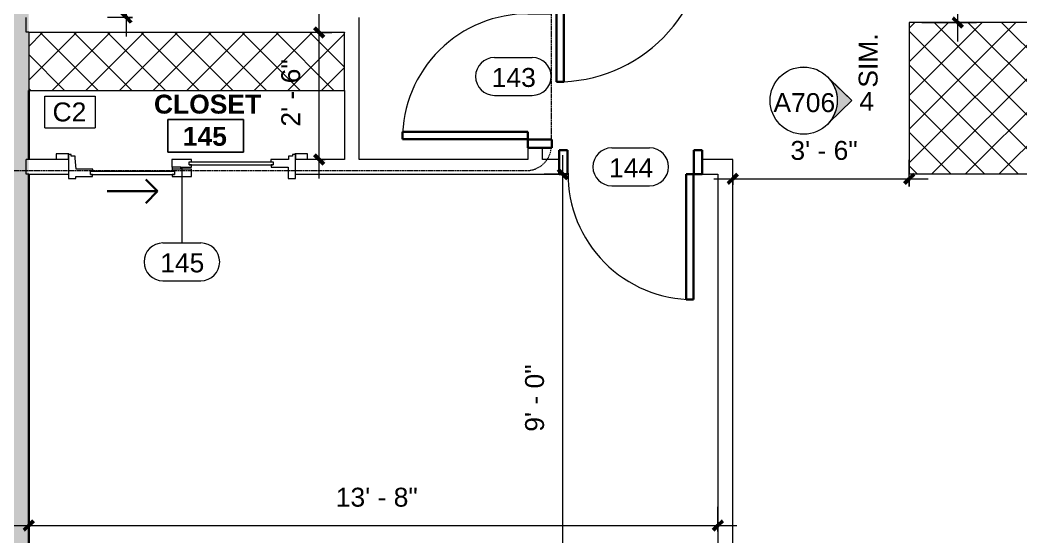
# Model space of a CAD drawing. Header units: inches. Extents: x -545 to 1083, y -2066 to -269.
# Drawn here: x -104.7 to 133.3, y -1885.9 to -1762.9 of the extents above; entities that cross this region are included whole.
import ezdxf

# ---------------------------------------------------------------- set-up
doc = ezdxf.new("R2010")
doc.units = ezdxf.units.IN
doc.header["$MEASUREMENT"] = 0
doc.linetypes.add('Dash Dot 3_16_', pattern=[0.3125, 0.1875, -0.0625, 0, -0.0625])
for name, color, linetype, lineweight in [('A-ANNO-DIMS', 211, 'Continuous', 9), ('A-ANNO-DIMS-48', 211, 'Continuous', 9), ('A-ANNO-KEYN', 231, 'Continuous', 9), ('A-ANNO-SYMB', 150, 'Continuous', 9), ('A-AREA-IDEN', 2, 'Continuous', 9), ('A-DETL', 90, 'Continuous', 9), ('A-DETL-GENF', 92, 'Continuous', 9), ('A-DOOR', 31, 'Continuous', 18), ('A-DOOR-FRAM', 31, 'Continuous', 30), ('A-DOOR-GLAZ', 31, 'Continuous', 9), ('A-DOOR-IDEN', 31, 'Continuous', 9), ('A-DOOR-OPNG', 31, 'Continuous', 30), ('A-WALL', 113, 'Continuous', 18), ('A-WALL-PATT', 111, 'Continuous', 18), ('G-ANNO-SYMB', 111, 'Continuous', 9), ('I-WALL', 2, 'Continuous', 18), ('Q-CASE', 31, 'Continuous', 9)]:
    doc.layers.add(name, color=color, linetype=linetype, lineweight=lineweight)
doc.styles.add('Arial', font='arial.ttf', dxfattribs={"height": 4.5})
doc.styles.add('Swis721 Lt BT', font='swissl.ttf', dxfattribs={"height": 4.5})
doc.styles.add('Swis721 Lt BT_B', font='', dxfattribs={"height": 4.5})
doc.styles.get('Swis721 Lt BT_B').set_extended_font_data('Swis721 Lt BT', bold=True)
doc.dimstyles.new('OTJ_-_3_32__Linear__1_2__Tolerance', dxfattribs={"dimscale": 12, "dimtxt": 4.748918, "dimasz": 0.1875, "dimexe": 0.375, "dimexo": 0.25, "dimgap": 0.25, "dimtad": 1, "dimdec": 1, "dimrnd": 0.5, "dimzin": 3, "dimdsep": 46, "dimlunit": 4, "dimtxsty": 'Swis721 Lt BT', "dimblk1": 'OBLIQUE', "dimblk2": 'OBLIQUE', "dimsah": 1, "dimcen": 0.09, "dimdle": 0.375, "dimazin": 0, "dimtfac": 1, "dimtdec": 4, "dimtix": 1, "dimtmove": 0, "dimatfit": 3, "dimfxl": 1, "dimtvp": 1, "dimfrac": 2, "dimtolj": 1, "dimtzin": 0, "dimarcsym": 2})

# ---------------------------------------------------------------- blocks, each defined once
blk = doc.blocks.new('Single Flush - D1 3_ X 8_  - NOT FR-6102448-1ST FLOOR - CONSTRUCTION')
at = {"layer": 'A-DOOR', "lineweight": 30}
for p, q in [((16.15625, 37.5625), (16.15625, 1.75)), ((17.90625, 37.5625), (16.15625, 37.5625)), ((17.90625, 1.75), (17.90625, 37.5625)), ((16.15625, 1.75), (17.90625, 1.75))]:
    blk.add_line(p, q, dxfattribs=at)
at = {"layer": 'A-DOOR', "lineweight": 9}
blk.add_arc((17.90625, 1.75), 35.8125, 90, 180.5, dxfattribs=at)
at = {"layer": 'A-DOOR-FRAM'}
for p, q in [((-20, -4), (-20, 1.75)), ((-20, 1.75), (-18, 1.75)), ((-18, -4), (-18, 1.75)), ((18.000004, -4), (18.000004, 1.75)), ((18.000004, 1.75), (20.000004, 1.75)), ((20.000004, -4), (20.000004, 1.75)), ((-20, -4), (-18, -4)), ((18.000004, -4), (20.000004, -4))]:
    blk.add_line(p, q, dxfattribs=at)
blk = doc.blocks.new('Single Flush - D1 2_6_ X 8_ - NOT FR-6102321-1ST FLOOR - CONSTRUCTION')
at = {"layer": 'A-DOOR', "lineweight": 30}
for p, q in [((13.15625, -1.75), (14.90625, -1.75)), ((13.15625, -31.5625), (13.15625, -1.75)), ((14.90625, -1.75), (14.90625, -31.5625)), ((14.90625, -31.5625), (13.15625, -31.5625))]:
    blk.add_line(p, q, dxfattribs=at)
at = {"layer": 'A-DOOR', "lineweight": 9}
blk.add_arc((14.90625, -1.75), 29.8125, 179.5, 270, dxfattribs=at)
at = {"layer": 'A-DOOR-FRAM'}
for p, q in [((-17, 4), (-17, -1.75)), ((-17, 4), (-15, 4)), ((-15, 4), (-15, -1.75)), ((15.000004, 4), (15.000004, -1.75)), ((15.000004, 4), (17.000004, 4)), ((17.000004, 4), (17.000004, -1.75)), ((-17, -1.75), (-15, -1.75)), ((15.000004, -1.75), (17.000004, -1.75))]:
    blk.add_line(p, q, dxfattribs=at)
blk = doc.blocks.new('Counter Top-Island - 48_ Depth-6091699-1ST FLOOR - CONSTRUCTION')
at = {"layer": 'Q-CASE'}
h = blk.add_hatch(dxfattribs=at)
h.set_pattern_fill('FP_10', color=256, style=0, pattern_type=2)
h.set_pattern_definition([(45, (-154.033, 1764.492), (-4.006467, 4.006467), []), (135, (-154.033, 1764.492), (-4.006467, -4.006467), [])])
h.paths.add_polyline_path([(26.47, -35), (26.47, 1), (-47.26, 1), (-47.26, -35)], flags=0)
for p, q in [((26.47, 1), (-47.26, 1)), ((-47.26, 1), (-47.26, -35)), ((26.47, -35), (26.47, 1)), ((-47.26, -35), (26.47, -35))]:
    blk.add_line(p, q, dxfattribs=at)
blk = doc.blocks.new('Door-Sliding-JELD-WEN-2_Panel-Stationary_Active-Wide_Stile-EpicVue - Not A Type - Load Type Catalog 4_6_-5760578-1ST FLOOR - CONSTRUCTION')
at = {"layer": 'A-DETL-GENF'}
for p, q in [((-26.86, 3.06), (-29.91, 3.06)), ((-29.91, 3.06), (-29.91, 1.8)), ((-27, 1.8), (-27, 2.98)), ((-27, 2.98), (-26.86, 2.98)), ((-26.34, 2.94), (-27, 2.94)), ((-27, 2.94), (-27, -2.8)), ((-26.86, 2.98), (-26.86, 3.06)), ((-26.34, 2.55), (-26.34, 2.94)), ((-25.34, 2.55), (-26.34, 2.55)), ((-25.34, 2.06), (-25.34, 2.55)), ((26.34, 2.55), (25.33, 2.55)), ((25.33, 2.55), (25.33, 1.74)), ((27, 2.95), (26.34, 2.95)), ((26.34, 2.95), (26.34, 2.55)), ((26.86, 3.06), (26.86, 2.98)), ((29.91, 3.06), (26.86, 3.06)), ((26.86, 2.98), (27, 2.98)), ((27, 2.98), (27, 1.8)), ((27, -2.8), (27, 2.95)), ((29.91, 1.8), (29.91, 3.06)), ((-29.91, 1.8), (-27, 1.8)), ((-25.11, -0.54), (-25.34, 2.06)), ((2.32, 1.74), (-2.37, 1.74)), ((-2.37, 1.74), (-2.37, -0.1)), ((1.78, 0.48), (1.78, 1.23)), ((1.78, 1.23), (2.32, 1.23)), ((2.31, 0.48), (1.78, 0.48)), ((2.31, -0.05), (2.31, 0.48)), ((2.32, 1.23), (2.32, 1.74)), ((21.2, 1.74), (21.2, 1.23)), ((25.33, 1.74), (21.2, 1.74)), ((21.2, 1.23), (21.75, 1.23)), ((21.75, 0.48), (21.21, 0.48)), ((21.21, 0.48), (21.21, -0.05)), ((21.75, 1.23), (21.75, 0.48)), ((27, 1.8), (29.91, 1.8)), ((-25.25, -2.8), (-25.25, -2.33)), ((-25.25, -2.33), (-21.22, -2.33)), ((-21.21, -0.54), (-25.11, -0.54)), ((-21.75, -1.8), (-21.75, -1.05)), ((-21.75, -1.05), (-21.21, -1.05)), ((-21.22, -1.8), (-21.75, -1.8)), ((-21.22, -2.33), (-21.22, -1.8)), ((-21.21, -1.05), (-21.21, -0.54)), ((-2.37, -0.1), (-2.32, -0.1)), ((-2.32, -0.05), (-2.32, -0.1)), ((-0.28, -0.05), (-2.32, -0.05)), ((-2.32, -0.1), (-2.32, -1.05)), ((-0.28, -0.54), (-2.32, -0.54)), ((-2.32, -1.05), (-1.78, -1.05)), ((-1.78, -1.8), (-2.31, -1.8)), ((-2.31, -1.8), (-2.31, -2.33)), ((-2.31, -2.33), (2.31, -2.33)), ((-1.78, -1.05), (-1.78, -1.8)), ((-0.28, -0.54), (-0.28, -0.05)), ((-0.28, -0.05), (2.31, -0.05)), ((2.31, -0.54), (-0.28, -0.54)), ((2.31, -2.33), (2.31, -0.54)), ((21.21, -0.05), (25.25, -0.05)), ((25.25, -0.05), (25.25, -2.8)), ((-27, -2.8), (-25.25, -2.8)), ((25.25, -2.8), (27, -2.8))]:
    blk.add_line(p, q, dxfattribs=at)
at = {"layer": 'A-DOOR-GLAZ'}
for p, q in [((1.78, 1.23), (21.75, 1.23)), ((1.78, 0.48), (21.75, 0.48)), ((-21.75, -1.05), (-1.78, -1.05)), ((-21.75, -1.8), (-1.78, -1.8))]:
    blk.add_line(p, q, dxfattribs=at)
at = {"layer": 'A-DOOR-OPNG'}
for p, q in [((-8.6, -2.99), (-5.77, -5.81)), ((-5.77, -5.81), (-17.77, -5.81)), ((-8.6, -8.64), (-5.77, -5.81))]:
    blk.add_line(p, q, dxfattribs=at)
blk = doc.blocks.new('CW Shelves _ Rails - Shelve Rail-5764731-1ST FLOOR - CONSTRUCTION')
at = {"layer": 'Q-CASE'}
h = blk.add_hatch(dxfattribs=at)
h.set_pattern_fill('FP_15', color=256, style=0, pattern_type=2)
h.set_pattern_definition([(45, (104.676, 1763.521), (-4.006467, 4.006467), []), (135, (104.676, 1763.521), (-4.006467, -4.006467), [])])
h.paths.add_polyline_path([(31.89, -16.14), (77.1, -16.14), (77.1, -2.36), (2, -2.36), (2, -16.14), (3.77, -16.14)], flags=0)
for p, q in [((77.1, -2.36), (2, -2.36)), ((2, -2.36), (2, -16.14)), ((77.1, -16.14), (77.1, -2.36)), ((2, -16.14), (77.1, -16.14))]:
    blk.add_line(p, q, dxfattribs=at)
blk = doc.blocks.new('Room Tag - Room Name and Number-3379422-1ST FLOOR - CONSTRUCTION')
at = {"layer": 'A-AREA-IDEN'}
for p, q in [((-0.1881, -0.1636), (-0.1881, -0.0018)), ((-0.1881, -0.0018), (0.1869, -0.0018)), ((0.1869, -0.0018), (-0.1881, -0.0018)), ((-0.1881, -0.0018), (-0.1881, -0.1636)), ((0.1869, -0.0018), (0.1869, -0.1636)), ((0.1869, -0.1636), (0.1869, -0.0018)), ((0.1869, -0.1636), (-0.1881, -0.1636)), ((-0.1881, -0.1636), (0.1869, -0.1636))]:
    blk.add_line(p, q, dxfattribs=at)
blk = doc.blocks.new('DIMBLOCK2-1ST FLOOR - CONSTRUCTION')
at = {"layer": 'A-ANNO-DIMS-48'}
for p, q in [((24.4, -1912.02), (24.4, -1795.09)), ((25.81, -1799.59), (19.9, -1799.59)), ((24.4, -1799.59), (25.81, -1799.59)), ((25.81, -1907.52), (19.9, -1907.52)), ((24.4, -1907.52), (25.81, -1907.52))]:
    blk.add_line(p, q, dxfattribs=at)
at = {"layer": 'A-ANNO-DIMS-48', "lineweight": 50}
for p, q in [((24.4, -1799.59), (23.27, -1798.46)), ((24.4, -1799.59), (25.52, -1800.71)), ((24.4, -1907.52), (23.27, -1906.4)), ((24.4, -1907.52), (25.52, -1908.65))]:
    blk.add_line(p, q, dxfattribs=at)
at = {"layer": 'A-ANNO-DIMS-48', "color": 0, "insert": (15.39, -1860.83), "char_height": 4.5, "width": 17.4579, "attachment_point": 1, "rotation": 90, "line_spacing_factor": 1.005062, "style": 'Swis721 Lt BT'}
blk.add_mtext('9\' - 0"', dxfattribs=at)
blk = doc.blocks.new('_Oblique')
at = {"color": 0, "linetype": 'ByBlock', "lineweight": -2}
blk.add_line((-0.5, -0.5), (0.5, 0.5), dxfattribs=at)
blk = doc.blocks.new('DIMBLOCK7-1ST FLOOR - CONSTRUCTION')
at = {"layer": 'A-ANNO-DIMS-48'}
for p, q in [((-102.68, -1884.57), (-102.68, -1878.66)), ((61.27, -1884.57), (61.27, -1878.66)), ((-107.18, -1883.16), (65.77, -1883.16)), ((-102.68, -1883.16), (-102.68, -1884.57)), ((61.27, -1883.16), (61.27, -1884.57))]:
    blk.add_line(p, q, dxfattribs=at)
at = {"layer": 'A-ANNO-DIMS-48', "lineweight": 50}
for p, q in [((-102.68, -1883.16), (-103.81, -1884.28)), ((-102.68, -1883.16), (-101.56, -1882.03)), ((61.27, -1883.16), (60.15, -1884.28)), ((61.27, -1883.16), (62.4, -1882.03))]:
    blk.add_line(p, q, dxfattribs=at)
at = {"layer": 'A-ANNO-DIMS-48', "color": 0, "insert": (-29.64, -1874.15), "char_height": 4.5, "width": 21.438, "attachment_point": 1, "line_spacing_factor": 1.005062, "style": 'Swis721 Lt BT'}
blk.add_mtext('13\' - 8"', dxfattribs=at)
blk = doc.blocks.new('Keynote Tag - Keynote Number - Boxed-135510-1ST FLOOR - CONSTRUCTION')
at = {"layer": 'A-ANNO-KEYN'}
for p, q in [((-0.125, -0.0792), (-0.125, 0.0781)), ((-0.125, 0.0781), (0.125, 0.0781)), ((0.125, 0.0781), (0.125, -0.0792)), ((-0.125, -0.0792), (0.125, -0.0792))]:
    blk.add_line(p, q, dxfattribs=at)
blk = doc.blocks.new('DIMBLOCK23-1ST FLOOR - CONSTRUCTION')
at = {"layer": 'A-ANNO-DIMS-48'}
for p, q in [((-33.59, -1800.59), (-33.59, -1761.38)), ((-30.57, -1765.88), (-38.09, -1765.88)), ((-33.59, -1765.88), (-30.57, -1765.88)), ((-32.18, -1796.09), (-38.09, -1796.09)), ((-33.59, -1796.09), (-32.18, -1796.09))]:
    blk.add_line(p, q, dxfattribs=at)
at = {"layer": 'A-ANNO-DIMS-48', "lineweight": 50}
for p, q in [((-33.59, -1765.88), (-34.72, -1764.76)), ((-33.59, -1765.88), (-32.47, -1767.01)), ((-33.59, -1796.09), (-34.72, -1794.96)), ((-33.59, -1796.09), (-32.47, -1797.21))]:
    blk.add_line(p, q, dxfattribs=at)
at = {"layer": 'A-ANNO-DIMS-48', "color": 0, "insert": (-42.6, -1788.26), "char_height": 4.5, "width": 17.4579, "attachment_point": 1, "rotation": 90, "line_spacing_factor": 1.005062, "style": 'Swis721 Lt BT'}
blk.add_mtext('2\' - 6"', dxfattribs=at)
blk = doc.blocks.new('Door Tag - Door Tag-41184-1ST FLOOR - CONSTRUCTION')
at = {"layer": 'A-DOOR-IDEN'}
for p, q in [((-0.09375, 0.09375), (0.09375, 0.09375)), ((-0.09375, -0.09375), (0.09375, -0.09375))]:
    blk.add_line(p, q, dxfattribs=at)
for centre, start, end in [((-0.09375, 0), 90, 270), ((0.09375, 0), 270, 90)]:
    blk.add_arc(centre, 0.09375, start, end, dxfattribs=at)
blk = doc.blocks.new('Elevation - Filled Arrow 2-347888-1ST FLOOR - CONSTRUCTION')
at = {"layer": 'G-ANNO-SYMB'}
blk.add_circle((0, 0), 0.1664, dxfattribs=at)
blk = doc.blocks.new('Elevation - Filled Arrow-151867-1ST FLOOR - CONSTRUCTION')
at = {"layer": 'G-ANNO-SYMB'}
h = blk.add_hatch(color=256, dxfattribs=at)
edge = h.paths.add_edge_path(flags=0)
edge.add_line((0, 0.2393), (0.1103, 0.1247))
edge.add_arc((-0.0002, -0.0002), 0.1667, 48.498, 130.5571)
edge.add_line((-0.1085, 0.1265), (0, 0.2393))
for p, q in [((0, 0.2393), (-0.1085, 0.1265)), ((-0.1084, 0.1266), (0, 0.2393)), ((0, 0.2393), (-0.1084, 0.1266)), ((0, 0.2393), (0.11, 0.1249)), ((0.1103, 0.1247), (0, 0.2393))]:
    blk.add_line(p, q, dxfattribs=at)
blk.add_arc((-0.0002, -0.0002), 0.1667, 48.498, 130.5571, dxfattribs=at)
blk.add_ellipse((-0.0002, -0.0001), major_axis=(-0.1667, 0), ratio=0.999376, start_param=3.141593, end_param=6.283185, dxfattribs=at)
blk = doc.blocks.new('DIMBLOCK42-1ST FLOOR - CONSTRUCTION')
at = {"layer": 'A-ANNO-DIMS-48'}
for p, q in [((-79.42, -1766.84), (-79.42, -1697.72)), ((-78.01, -1702.22), (-83.92, -1702.22)), ((-79.42, -1702.22), (-78.01, -1702.22)), ((-78.01, -1762.34), (-83.92, -1762.34)), ((-79.42, -1762.34), (-78.01, -1762.34))]:
    blk.add_line(p, q, dxfattribs=at)
at = {"layer": 'A-ANNO-DIMS-48', "lineweight": 50}
for p, q in [((-79.42, -1702.22), (-80.55, -1701.09)), ((-79.42, -1702.22), (-78.3, -1703.34)), ((-79.42, -1762.34), (-80.55, -1761.22)), ((-79.42, -1762.34), (-78.3, -1763.47))]:
    blk.add_line(p, q, dxfattribs=at)
at = {"layer": 'A-ANNO-DIMS-48', "color": 0, "insert": (-88.43, -1739.56), "char_height": 4.5, "width": 17.4579, "attachment_point": 1, "rotation": 90, "line_spacing_factor": 1.005062, "style": 'Swis721 Lt BT'}
blk.add_mtext('5\' - 0"', dxfattribs=at)
blk = doc.blocks.new('DIMBLOCK47-1ST FLOOR - CONSTRUCTION')
at = {"layer": 'A-ANNO-DIMS-48'}
for p, q in [((64.77, -1802.1), (64.77, -1796.19)), ((106.77, -1802.49), (106.77, -1796.19)), ((60.27, -1800.69), (111.27, -1800.69)), ((64.77, -1800.69), (64.77, -1802.1)), ((106.77, -1800.69), (106.77, -1802.49))]:
    blk.add_line(p, q, dxfattribs=at)
at = {"layer": 'A-ANNO-DIMS-48', "lineweight": 50}
for p, q in [((64.77, -1800.69), (65.9, -1799.57)), ((106.77, -1800.69), (107.9, -1799.57)), ((64.77, -1800.69), (63.65, -1801.82)), ((106.77, -1800.69), (105.65, -1801.82))]:
    blk.add_line(p, q, dxfattribs=at)
at = {"layer": 'A-ANNO-DIMS-48', "color": 0, "insert": (78.5, -1791.68), "char_height": 4.5, "width": 17.4579, "attachment_point": 1, "line_spacing_factor": 1.005062, "style": 'Swis721 Lt BT'}
blk.add_mtext('3\' - 6"', dxfattribs=at)
blk = doc.blocks.new('DIMBLOCK48-1ST FLOOR - CONSTRUCTION')
at = {"layer": 'A-ANNO-DIMS-48'}
for p, q in [((118.3, -1767.99), (118.3, -1723.09)), ((98.58, -1727.59), (122.8, -1727.59)), ((118.3, -1727.59), (98.58, -1727.59)), ((109.77, -1763.49), (122.8, -1763.49)), ((118.3, -1763.49), (109.77, -1763.49))]:
    blk.add_line(p, q, dxfattribs=at)
at = {"layer": 'A-ANNO-DIMS-48', "lineweight": 50}
for p, q in [((118.3, -1727.59), (117.17, -1726.47)), ((118.3, -1727.59), (119.42, -1728.72)), ((118.3, -1763.49), (117.17, -1762.37)), ((118.3, -1763.49), (119.42, -1764.62))]:
    blk.add_line(p, q, dxfattribs=at)
at = {"layer": 'A-ANNO-DIMS-48', "color": 0, "insert": (109.29, -1752.82), "char_height": 4.5, "width": 17.4579, "attachment_point": 1, "rotation": 90, "line_spacing_factor": 1.005062, "style": 'Swis721 Lt BT'}
blk.add_mtext('3\' - 0"', dxfattribs=at)

msp = doc.modelspace()

# ---------------------------------------------------------------- hatches: boundary and pattern name
at = {"layer": 'A-WALL-PATT', "lineweight": 9}
h = msp.add_hatch(color=7, dxfattribs=at)
h.paths.add_polyline_path([(-102.68, -1907.52), (-102.68, -1735.59), (-110.68, -1735.59), (-110.68, -1907.52)], flags=0)
h.paths.add_polyline_path([(-102.68, -1701.59), (-102.68, -1697.72), (-110.68, -1697.72), (-110.68, -1701.59), (-103.31, -1701.59)], flags=0)

# ---------------------------------------------------------------- linework, layer by layer
at = {"layer": 'A-ANNO-SYMB', "linetype": 'Dash Dot 3_16_'}
for p, q in [((21.66, -1792.74), (21.66, -1687.04)), ((-106.65, -1798.74), (15.66, -1798.74))]:
    msp.add_line(p, q, dxfattribs=at)
msp.add_arc((15.66, -1792.74), 6, 270, 0, dxfattribs=at)
at = {"layer": 'A-DETL'}
msp.add_line((106.77, -1763.49), (106.77, -1799.49), dxfattribs=at)
at = {"layer": 'A-DOOR-IDEN'}
msp.add_line((-66.25, -1797.84), (-66.25, -1815.94), dxfattribs=at)
at = {"layer": 'A-WALL'}
for p, q in [((-102.68, -1765.84), (-103.31, -1765.84)), ((-102.68, -1796.09), (-103.31, -1796.09)), ((-102.68, -1799.59), (-103.31, -1799.59))]:
    msp.add_line(p, q, dxfattribs=at)
at = {"layer": 'I-WALL', "lineweight": 9}
for p, q in [((-103.31, -1765.84), (-103.31, -1762.34)), ((-103.31, -1799.59), (-103.31, -1796.09))]:
    msp.add_line(p, q, dxfattribs=at)
at = {"layer": 'I-WALL'}
for p, q in [((-24.07, -1796.09), (-24.07, -1762.34)), ((-102.68, -1765.84), (-27.57, -1765.84)), ((-27.57, -1765.84), (-27.57, -1765.88)), ((-27.57, -1779.66), (-27.57, -1796.09)), ((16.02, -1793.34), (16.02, -1796.09)), ((19.52, -1793.34), (16.02, -1793.34)), ((19.52, -1796.09), (19.52, -1793.34)), ((-93.25, -1796.09), (-102.68, -1796.09)), ((-27.57, -1796.09), (-39.25, -1796.09)), ((16.02, -1796.09), (-24.07, -1796.09)), ((23.52, -1796.09), (19.52, -1796.09)), ((23.52, -1799.59), (23.52, -1796.09)), ((64.77, -1796.09), (57.52, -1796.09)), ((57.52, -1796.09), (57.52, -1799.59)), ((64.77, -1907.52), (64.77, -1796.09)), ((-102.68, -1799.59), (-93.25, -1799.59)), ((-39.25, -1799.59), (23.52, -1799.59)), ((57.52, -1799.59), (61.27, -1799.59)), ((61.27, -1799.59), (61.27, -1907.52))]:
    msp.add_line(p, q, dxfattribs=at)
at = {"layer": 'I-WALL', "color": 8, "lineweight": 30}
for p, q in [((-102.68, -1765.88), (-102.68, -1765.84)), ((-102.68, -1796.09), (-102.68, -1779.66)), ((-102.68, -1907.52), (-102.68, -1799.59))]:
    msp.add_line(p, q, dxfattribs=at)

# ---------------------------------------------------------------- block references
at = {"layer": 'A-ANNO-KEYN', "xscale": 47.99999999999997, "yscale": 47.99999999999997, "zscale": 47.99999999999997}
msp.add_blockref('Keynote Tag - Keynote Number - Boxed-135510-1ST FLOOR - CONSTRUCTION', (-92.85, -1784.76), dxfattribs=at)
at = {"layer": 'A-AREA-IDEN', "xscale": 47.99999999999997, "yscale": 47.99999999999997, "zscale": 47.99999999999997}
msp.add_blockref('Room Tag - Room Name and Number-3379422-1ST FLOOR - CONSTRUCTION', (-60.58, -1786.52), dxfattribs=at)
at = {"layer": 'A-DOOR'}
for name, p, rotation in [('Single Flush - D1 3_ X 8_  - NOT FR-6102448-1ST FLOOR - CONSTRUCTION', (40.77, -1740.09), 180), ('Single Flush - D1 2_6_ X 8_ - NOT FR-6102321-1ST FLOOR - CONSTRUCTION', (17.77, -1776.34), 269.9999999999999)]:
    msp.add_blockref(name, p, dxfattribs=dict(at, rotation=rotation))
for name, p in [('Door-Sliding-JELD-WEN-2_Panel-Stationary_Active-Wide_Stile-EpicVue - Not A Type - Load Type Catalog 4_6_-5760578-1ST FLOOR - CONSTRUCTION', (-66.25, -1797.84)), ('Single Flush - D1 2_6_ X 8_ - NOT FR-6102321-1ST FLOOR - CONSTRUCTION', (40.52, -1797.84))]:
    msp.add_blockref(name, p, dxfattribs=at)
at = {"layer": 'A-DOOR-IDEN', "xscale": 47.99999999999997, "yscale": 47.99999999999997, "zscale": 47.99999999999997}
for p in [(12.61, -1776.34), (40.52, -1797.84), (-66.25, -1820.44)]:
    msp.add_blockref('Door Tag - Door Tag-41184-1ST FLOOR - CONSTRUCTION', p, dxfattribs=at)
at = {"layer": 'G-ANNO-SYMB', "xscale": 47.99999999999997, "yscale": 47.99999999999997, "zscale": 47.99999999999997}
msp.add_blockref('Elevation - Filled Arrow 2-347888-1ST FLOOR - CONSTRUCTION', (81.65, -1782.08), dxfattribs=at)
at = {"layer": 'G-ANNO-SYMB', "extrusion": (0, 0, -1), "xscale": 47.99999999999997, "yscale": 47.99999999999997, "zscale": 47.99999999999997, "rotation": 90.00000000000038}
msp.add_blockref('Elevation - Filled Arrow-151867-1ST FLOOR - CONSTRUCTION', (-81.65, -1782.08), dxfattribs=at)
at = {"layer": 'Q-CASE'}
for name, p in [('Counter Top-Island - 48_ Depth-6091699-1ST FLOOR - CONSTRUCTION', (154.03, -1764.49)), ('CW Shelves _ Rails - Shelve Rail-5764731-1ST FLOOR - CONSTRUCTION', (-104.68, -1763.52))]:
    msp.add_blockref(name, p, dxfattribs=at)

# ---------------------------------------------------------------- texts
at = {"layer": 'A-ANNO-KEYN', "insert": (-97, -1782.53), "char_height": 4.5, "width": 9.8475, "attachment_point": 1, "style": 'Arial'}
msp.add_mtext('C2', dxfattribs=at)
at = {"layer": 'A-AREA-IDEN', "char_height": 4.5, "attachment_point": 1, "style": 'Swis721 Lt BT_B'}
for s, insert, width in [('CLOSET', (-72.88, -1780.67), 29.694), ('145', (-66.02, -1788.33), 12.726)]:
    msp.add_mtext(s, dxfattribs=dict(at, insert=insert, width=width))
at = {"layer": 'A-DOOR-IDEN', "char_height": 4.5, "width": 12.2715, "attachment_point": 1, "style": 'Swis721 Lt BT'}
for s, insert in [('143', (7.46, -1774.33)), ('144', (35.37, -1795.83)), ('145', (-71.4, -1818.43))]:
    msp.add_mtext(s, dxfattribs=dict(at, insert=insert))
at = {"layer": 'G-ANNO-SYMB', "insert": (94.74, -1779.01), "char_height": 4.5, "width": 14.9985, "attachment_point": 1, "rotation": 90, "style": 'Swis721 Lt BT'}
msp.add_mtext('SIM.', dxfattribs=at)
at = {"layer": 'G-ANNO-SYMB', "char_height": 4.5, "attachment_point": 1}
for s, insert, width, style in [('A706', (74.47, -1780.31), 17.877, 'Arial'), ('4', (94.9, -1780.01), 4.0905, 'Swis721 Lt BT')]:
    msp.add_mtext(s, dxfattribs=dict(at, insert=insert, width=width, style=style))

# ---------------------------------------------------------------- dimensions: what is measured, and where the dimension line sits
at = {"layer": 'A-ANNO-DIMS'}
for base, p1, p2, override, picture, middle in [((-79.42, -1702.22), (-81.01, -1762.34), (-81.01, -1702.22), {"dimpost": '<>', "dimfxl": 60.125}, 'DIMBLOCK42-1ST FLOOR - CONSTRUCTION', (-84.74, -1732.28)), ((118.3, -1727.59), (106.77, -1763.49), (95.58, -1727.59), {"dimpost": '<>', "dimfxl": 37.601179}, 'DIMBLOCK48-1ST FLOOR - CONSTRUCTION', (112.99, -1745.54)), ((-33.59, -1765.88), (-35.18, -1796.09), (-27.57, -1765.88), {"dimpost": '<>', "dimfxl": 31.147604}, 'DIMBLOCK23-1ST FLOOR - CONSTRUCTION', (-38.9, -1780.99)), ((24.4, -1799.59), (22.81, -1907.52), (22.81, -1799.59), {"dimpost": '<>', "dimfxl": 107.934947}, 'DIMBLOCK2-1ST FLOOR - CONSTRUCTION', (19.08, -1853.56))]:
    dim = msp.add_linear_dim(base=base, p1=p1, p2=p2, angle=90, dimstyle='OTJ_-_3_32__Linear__1_2__Tolerance', override=override, dxfattribs=at)
    dim.commit()
    dim.dimension.update_dxf_attribs({"geometry": picture, "text_midpoint": middle})
for base, p1, p2, override, picture, middle in [((106.77, -1800.69), (64.77, -1799.1), (106.77, -1799.49), {"dimpost": '<>', "dimfxl": 42.001833}, 'DIMBLOCK47-1ST FLOOR - CONSTRUCTION', (85.77, -1795.38)), ((61.2711, -1883.1573), (-102.6802, -1881.5663), (61.2711, -1881.5663), {"dimpost": '<>', "dimfxl": 163.951319}, 'DIMBLOCK7-1ST FLOOR - CONSTRUCTION', (-20.7045, -1877.8447))]:
    dim = msp.add_linear_dim(base=base, p1=p1, p2=p2, dimstyle='OTJ_-_3_32__Linear__1_2__Tolerance', override=override, dxfattribs=at)
    dim.commit()
    dim.dimension.update_dxf_attribs({"geometry": picture, "text_midpoint": middle})

doc.saveas('drawing.dxf')
